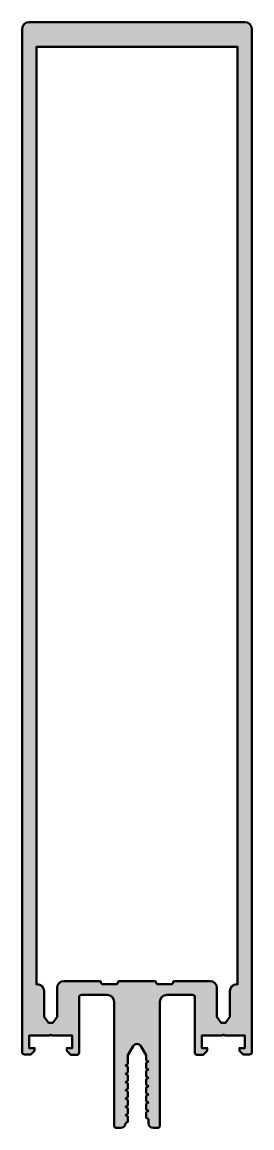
# Model space of a CAD drawing. Extents: x -25 to 25, y -16 to 225.
import ezdxf

# ---------------------------------------------------------------- set-up
doc = ezdxf.new("R2010")
doc.units = 0
doc.layers.add('0S-Alu contour', color=7, linetype='Continuous', lineweight=50)
doc.layers.add('0S-Alu hatch', color=252, linetype='Continuous', lineweight=25)

# ---------------------------------------------------------------- blocks, each defined once
blk = doc.blocks.new('336230__5CAA0833_D353_40A6_AFB3_EC2358F17163_')
at = {"layer": '0S-Alu hatch'}
h = blk.add_hatch(color=256, dxfattribs=at)
edge = h.paths.add_edge_path()
edge.add_ellipse((24.5, 0.5), major_axis=(-0.5, 0), ratio=1, start_angle=90, end_angle=180, ccw=False)
edge.add_line((24.5, 0), (23.1, 0))
edge.add_line((23.1, 0), (22.3, 0.8))
edge.add_line((22.3, 0.8), (22.3, 1.4))
edge.add_line((22.3, 1.4), (23.5, 1.4))
edge.add_line((23.5, 1.4), (23.5, 4.1))
edge.add_line((23.5, 4.1), (19.05, 4.1))
edge.add_arc((18.8, 4.04), 0.256, 12.6804, 167.3196)
edge.add_line((18.55, 4.1), (14.1, 4.1))
edge.add_line((14.1, 4.1), (14.1, 1.4))
edge.add_line((14.1, 1.4), (15.3, 1.4))
edge.add_line((15.3, 1.4), (15.3, 0.8))
edge.add_line((15.3, 0.8), (14.4, -0.1))
edge.add_line((14.4, -0.1), (13.1, -0.1))
edge.add_ellipse((13.1, 0.4), major_axis=(-0.5, 0), ratio=1, start_angle=0, end_angle=90, ccw=False)
edge.add_line((12.6, 0.4), (12.6, 12.5))
edge.add_arc((12.1, 12.5), 0.5, 0, 90)
edge.add_line((12.1, 13), (6.5, 13))
edge.add_arc((6.5, 11.5), 1.5, 90, 180)
edge.add_line((5, 11.5), (5, -15.5))
edge.add_ellipse((4.5, -15.5), major_axis=(-0.5, 0), ratio=1, start_angle=90, end_angle=180, ccw=False)
edge.add_line((4.5, -16), (3.5, -16))
edge.add_ellipse((3.5, -15), major_axis=(-1, 0), ratio=1, start_angle=0, end_angle=90, ccw=False)
edge.add_line((2.5, -15), (2.5, -14.1))
edge.add_line((2.5, -14.1), (2, -13.81))
edge.add_line((2, -13.81), (2, -12.59))
edge.add_line((2, -12.59), (2.5, -12.3))
edge.add_line((2.5, -12.3), (2, -12.01))
edge.add_line((2, -12.01), (2, -10.79))
edge.add_line((2, -10.79), (2.5, -10.5))
edge.add_line((2.5, -10.5), (2, -10.21))
edge.add_line((2, -10.21), (2, -8.99))
edge.add_line((2, -8.99), (2.5, -8.7))
edge.add_line((2.5, -8.7), (2, -8.41))
edge.add_line((2, -8.41), (2, -7.19))
edge.add_line((2, -7.19), (2.5, -6.9))
edge.add_line((2.5, -6.9), (2, -6.61))
edge.add_line((2, -6.61), (2, -5.39))
edge.add_line((2, -5.39), (2.5, -5.1))
edge.add_line((2.5, -5.1), (2, -4.81))
edge.add_line((2, -4.81), (2, -3.59))
edge.add_line((2, -3.59), (2.5, -3.3))
edge.add_line((2.5, -3.3), (2, -3.01))
edge.add_line((2, -3.01), (2, -1.79))
edge.add_line((2, -1.79), (2.5, -1.5))
edge.add_line((2.5, -1.5), (2, -1.21))
edge.add_line((2, -1.21), (2, -0.16))
edge.add_line((2, -0.16), (0.87, 1.8))
edge.add_arc((0, 1.3), 1, 30, 150)
edge.add_line((-0.87, 1.8), (-2, -0.16))
edge.add_line((-2, -0.16), (-2, -2.11))
edge.add_line((-2, -2.11), (-2.5, -2.4))
edge.add_line((-2.5, -2.4), (-2, -2.69))
edge.add_line((-2, -2.69), (-2, -3.91))
edge.add_line((-2, -3.91), (-2.5, -4.2))
edge.add_line((-2.5, -4.2), (-2, -4.49))
edge.add_line((-2, -4.49), (-2, -5.71))
edge.add_line((-2, -5.71), (-2.5, -6))
edge.add_line((-2.5, -6), (-2, -6.29))
edge.add_line((-2, -6.29), (-2, -7.51))
edge.add_line((-2, -7.51), (-2.5, -7.8))
edge.add_line((-2.5, -7.8), (-2, -8.09))
edge.add_line((-2, -8.09), (-2, -9.31))
edge.add_line((-2, -9.31), (-2.5, -9.6))
edge.add_line((-2.5, -9.6), (-2, -9.89))
edge.add_line((-2, -9.89), (-2, -11.11))
edge.add_line((-2, -11.11), (-2.5, -11.4))
edge.add_line((-2.5, -11.4), (-2, -11.69))
edge.add_line((-2, -11.69), (-2, -12.91))
edge.add_line((-2, -12.91), (-2.5, -13.2))
edge.add_line((-2.5, -13.2), (-2, -13.49))
edge.add_line((-2, -13.49), (-2, -14.71))
edge.add_line((-2, -14.71), (-2.5, -15))
edge.add_ellipse((-3.5, -15), major_axis=(-1, 0), ratio=1, start_angle=90, end_angle=180, ccw=False)
edge.add_line((-3.5, -16), (-4.5, -16))
edge.add_ellipse((-4.5, -15.5), major_axis=(-0.5, 0), ratio=1, start_angle=0, end_angle=90, ccw=False)
edge.add_line((-5, -15.5), (-5, 11.5))
edge.add_arc((-6.5, 11.5), 1.5, 0, 90)
edge.add_line((-6.5, 13), (-12.1, 13))
edge.add_arc((-12.1, 12.5), 0.5, 90, 180)
edge.add_line((-12.6, 12.5), (-12.6, 0.4))
edge.add_ellipse((-13.1, 0.4), major_axis=(-0.5, 0), ratio=1, start_angle=90, end_angle=180, ccw=False)
edge.add_line((-13.1, -0.1), (-14.4, -0.1))
edge.add_line((-14.4, -0.1), (-15.3, 0.8))
edge.add_line((-15.3, 0.8), (-15.3, 1.4))
edge.add_line((-15.3, 1.4), (-14.1, 1.4))
edge.add_line((-14.1, 1.4), (-14.1, 4.1))
edge.add_line((-14.1, 4.1), (-18.55, 4.1))
edge.add_arc((-18.8, 4.04), 0.256, 12.6804, 167.3196)
edge.add_line((-19.05, 4.1), (-23.5, 4.1))
edge.add_line((-23.5, 4.1), (-23.5, 1.4))
edge.add_line((-23.5, 1.4), (-22.3, 1.4))
edge.add_line((-22.3, 1.4), (-22.3, 0.8))
edge.add_line((-22.3, 0.8), (-23.1, 0))
edge.add_line((-23.1, 0), (-24.5, 0))
edge.add_ellipse((-24.5, 0.5), major_axis=(-0.5, 0), ratio=1, start_angle=0, end_angle=90, ccw=False)
edge.add_line((-25, 0.5), (-25, 223.5))
edge.add_ellipse((-23.5, 223.5), major_axis=(-1.5, 0), ratio=1, start_angle=270, end_angle=360, ccw=False)
edge.add_line((-23.5, 225), (23.5, 225))
edge.add_ellipse((23.5, 223.5), major_axis=(-1.5, 0), ratio=1, start_angle=180, end_angle=270, ccw=False)
edge.add_line((25, 223.5), (25, 0.5))
edge = h.paths.add_edge_path()
edge.add_line((20.2, 8.2), (20.2, 13.8))
edge.add_ellipse((21.7, 13.8), major_axis=(-1.5, 0), ratio=1, start_angle=270, end_angle=360, ccw=False)
edge.add_line((21.7, 15.3), (21.9, 15.3))
edge.add_line((21.9, 15.3), (21.9, 219.6))
edge.add_line((21.9, 219.6), (-21.9, 219.6))
edge.add_line((-21.9, 219.6), (-21.9, 15.3))
edge.add_line((-21.9, 15.3), (-21.7, 15.3))
edge.add_ellipse((-21.7, 13.8), major_axis=(-1.5, 0), ratio=1, start_angle=180, end_angle=270, ccw=False)
edge.add_line((-20.2, 13.8), (-20.2, 8.2))
edge.add_line((-20.2, 8.2), (-19.29, 6.9))
edge.add_line((-19.29, 6.9), (-18.31, 6.9))
edge.add_line((-18.31, 6.9), (-17.4, 8.2))
edge.add_line((-17.4, 8.2), (-17.4, 14.5))
edge.add_ellipse((-15.9, 14.5), major_axis=(-1.5, 0), ratio=1, start_angle=270, end_angle=360, ccw=False)
edge.add_line((-15.9, 16), (-8.1, 16))
edge.add_ellipse((-8.1, 15.8), major_axis=(-0.2, 0), ratio=1, start_angle=180, end_angle=270, ccw=False)
edge.add_arc((-7.4, 15.8), 0.5, 180, 270)
edge.add_line((-7.4, 15.3), (-4.6, 15.3))
edge.add_arc((-4.6, 15.8), 0.5, 270, 360)
edge.add_ellipse((-3.9, 15.8), major_axis=(-0.2, 0), ratio=1, start_angle=270, end_angle=360, ccw=False)
edge.add_line((-3.9, 16), (3.9, 16))
edge.add_ellipse((3.9, 15.8), major_axis=(-0.2, 0), ratio=1, start_angle=180, end_angle=270, ccw=False)
edge.add_arc((4.6, 15.8), 0.5, 180, 270)
edge.add_line((4.6, 15.3), (7.4, 15.3))
edge.add_arc((7.4, 15.8), 0.5, 270, 360)
edge.add_ellipse((8.1, 15.8), major_axis=(-0.2, 0), ratio=1, start_angle=270, end_angle=360, ccw=False)
edge.add_line((8.1, 16), (15.9, 16))
edge.add_ellipse((15.9, 14.5), major_axis=(-1.5, 0), ratio=1, start_angle=180, end_angle=270, ccw=False)
edge.add_line((17.4, 14.5), (17.4, 8.2))
edge.add_line((17.4, 8.2), (18.31, 6.9))
edge.add_line((18.31, 6.9), (19.29, 6.9))
edge.add_line((19.29, 6.9), (20.2, 8.2))
at = {"layer": '0S-Alu contour', "color": 7}
for points in [[(-23.5, 225), (23.5, 225)], [(-25, 0.5), (-25, 223.5)], [(25, 223.5), (25, 0.5)], [(21.7, 15.3), (21.9, 15.3), (21.9, 219.6), (-21.9, 219.6), (-21.9, 15.3), (-21.7, 15.3)], [(-20.2, 13.8), (-20.2, 8.2), (-19.29, 6.9), (-18.31, 6.9), (-17.4, 8.2), (-17.4, 14.5)], [(-15.9, 16), (-8.1, 16)], [(-7.4, 15.3), (-4.6, 15.3)], [(-3.9, 16), (3.9, 16)], [(4.6, 15.3), (7.4, 15.3)], [(8.1, 16), (15.9, 16)], [(17.4, 14.5), (17.4, 8.2), (18.31, 6.9), (19.29, 6.9), (20.2, 8.2)], [(-12.6, 12.5), (-12.6, 0.4)], [(-6.5, 13), (-12.1, 13)], [(12.1, 13), (6.5, 13)], [(12.6, 0.4), (12.6, 12.5)], [(20.2, 8.2), (20.2, 13.8)], [(-5, -15.5), (-5, 11.5)], [(5, 11.5), (5, -15.5)], [(-19.05, 4.1), (-23.5, 4.1), (-23.5, 1.4), (-22.3, 1.4), (-22.3, 0.8), (-23.1, 0), (-24.5, 0)], [(-13.1, -0.1), (-14.4, -0.1), (-15.3, 0.8), (-15.3, 1.4), (-14.1, 1.4), (-14.1, 4.1), (-18.55, 4.1)], [(18.55, 4.1), (14.1, 4.1), (14.1, 1.4), (15.3, 1.4), (15.3, 0.8), (14.4, -0.1), (13.1, -0.1)], [(24.5, 0), (23.1, 0), (22.3, 0.8), (22.3, 1.4), (23.5, 1.4), (23.5, 4.1), (19.05, 4.1)], [(-0.87, 1.8), (-2, -0.16), (-2, -2.11), (-2.5, -2.4), (-2, -2.69), (-2, -3.91), (-2.5, -4.2), (-2, -4.49), (-2, -5.71), (-2.5, -6), (-2, -6.29), (-2, -7.51), (-2.5, -7.8), (-2, -8.09), (-2, -9.31), (-2.5, -9.6), (-2, -9.89), (-2, -11.11), (-2.5, -11.4), (-2, -11.69), (-2, -12.91), (-2.5, -13.2), (-2, -13.49), (-2, -14.71), (-2.5, -15)], [(2.5, -15), (2.5, -14.1), (2, -13.81), (2, -12.59), (2.5, -12.3), (2, -12.01), (2, -10.79), (2.5, -10.5), (2, -10.21), (2, -8.99), (2.5, -8.7), (2, -8.41), (2, -7.19), (2.5, -6.9), (2, -6.61), (2, -5.39), (2.5, -5.1), (2, -4.81), (2, -3.59), (2.5, -3.3), (2, -3.01), (2, -1.79), (2.5, -1.5), (2, -1.21), (2, -0.16), (0.87, 1.8)], [(-3.5, -16), (-4.5, -16)], [(4.5, -16), (3.5, -16)]]:
    blk.add_lwpolyline(points, dxfattribs=at)
at = {"layer": '0S-Alu contour', "color": 7, "extrusion": (0, 0, -1)}
for centre, radius, start, end in [((23.5, 223.5), 1.5, 0, 90), ((-23.5, 223.5), 1.5, 90, 180), ((21.7, 13.8), 1.5, 90, 180), ((15.9, 14.5), 1.5, 0, 90), ((8.1, 15.8), 0.2, 90, 180), ((3.9, 15.8), 0.2, 0, 90), ((-3.9, 15.8), 0.2, 90, 180), ((-8.1, 15.8), 0.2, 0, 90), ((-15.9, 14.5), 1.5, 90, 180), ((-21.7, 13.8), 1.5, 0, 90), ((24.5, 0.5), 0.5, 270, 0), ((13.1, 0.4), 0.5, 180, 270), ((-13.1, 0.4), 0.5, 270, 0), ((-24.5, 0.5), 0.5, 180, 270), ((4.5, -15.5), 0.5, 270, 0), ((3.5, -15), 1, 180, 270), ((-3.5, -15), 1, 270, 0), ((-4.5, -15.5), 0.5, 180, 270)]:
    blk.add_arc(centre, radius, start, end, dxfattribs=at)
at = {"layer": '0S-Alu contour', "color": 7}
for centre, radius, start, end in [((-7.4, 15.8), 0.5, 180, 270), ((-4.6, 15.8), 0.5, 270, 0), ((4.6, 15.8), 0.5, 180, 270), ((7.4, 15.8), 0.5, 270, 0), ((-12.1, 12.5), 0.5, 90, 180), ((-6.5, 11.5), 1.5, 0, 90), ((6.5, 11.5), 1.5, 90, 180), ((12.1, 12.5), 0.5, 0, 90), ((-18.8, 4.04), 0.256, 12.6804, 167.3196), ((18.8, 4.04), 0.256, 12.6804, 167.3196), ((0, 1.3), 1, 30, 150)]:
    blk.add_arc(centre, radius, start, end, dxfattribs=at)
blk = doc.blocks.new('336230__EDB2CE73_847C_45E9_979F_0863EE397399_')
at = {"layer": '0S-Alu contour', "color": 7}
blk.add_blockref('336230__5CAA0833_D353_40A6_AFB3_EC2358F17163_', (0, 0), dxfattribs=at)

msp = doc.modelspace()

# ---------------------------------------------------------------- block references
at = {"layer": '0S-Alu contour', "color": 7}
msp.add_blockref('336230__EDB2CE73_847C_45E9_979F_0863EE397399_', (0, 0), dxfattribs=at)

doc.saveas('drawing.dxf')
